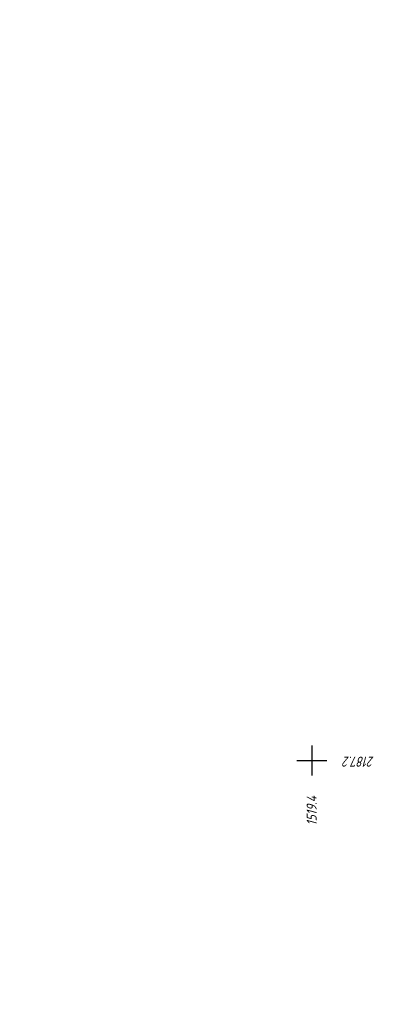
# Model space of a CAD drawing. Extents: x 1518325 to 1519424, y 2186901 to 2188655.
# Drawn here: x 1519284 to 1519424.5, y 2187105.9 to 2187494.2 of the extents above; entities that cross this region are included whole.
import ezdxf

# ---------------------------------------------------------------- set-up
doc = ezdxf.new("R2010")
doc.units = 0
doc.layers.add('ИИ_ГЕОСЕТКА_025', color=3, linetype='Continuous', lineweight=25)
doc.layers.add('ИИ_РАЗМЕР_025', color=7, linetype='Continuous', lineweight=25)
doc.styles.add('VNIPISIMPLEXCUR', font='simplex.shx', dxfattribs={"width": 0.8, "oblique": 15})
doc.dimstyles.new('ИИ-2000-м-dm$2', dxfattribs={"dimscale": 2, "dimtxt": 2.5, "dimasz": 2.5, "dimexe": 1.25, "dimexo": 0, "dimgap": 1, "dimtad": 2, "dimtoh": 1, "dimzin": 1, "dimdsep": 46, "dimtxsty": 'VNIPISIMPLEXCUR', "dimcen": 2.5, "dimaunit": 1, "dimazin": 0, "dimtfac": 1, "dimtmove": 1, "dimatfit": 2, "dimfxl": 1, "dimarcsym": 0})

# ---------------------------------------------------------------- blocks, each defined once
blk = doc.blocks.new('ИИ05012')
at = {"color": 0, "linetype": 'Continuous', "lineweight": 25, "flags": 128}
for points in [[(0, 3), (0, -3)], [(-3, 0), (3, 0)]]:
    blk.add_lwpolyline(points, dxfattribs=at)
blk = doc.blocks.new('*D54')
at = {"layer": 'Defpoints', "color": 0, "transparency": 16777216}
for p in [(1518412.38, 2188627.85), (1518818.43, 2187967.48), (1518780.69, 2187955.9), (1518760.91, 2187937.21), (1519297.92, 2186946.83)]:
    blk.add_point(p, dxfattribs=at)
at = {"layer": 'ИИ_РАЗМЕР_025', "color": 0, "lineweight": -2, "transparency": 16777216}
for p, q in [((1518777.92, 2187969.12), (1518771.87, 2187980.6)), ((1518777.22, 2187957.5), (1518777.92, 2187969.12))]:
    blk.add_line(p, q, dxfattribs=at)
blk.add_arc((1518772.88, 2187943.51), 14.65, 43.4519, 102.0835, dxfattribs=at)
at = {"layer": 'ИИ_РАЗМЕР_025', "color": 0, "transparency": 16777216}
for points in [[(1518770.04, 2187957.2), (1518769.59, 2187958.46), (1518766.06, 2187956.47)], [(1518784.06, 2187953.97), (1518782.97, 2187953.19), (1518785.84, 2187950.33)]]:
    blk.add_solid(points, dxfattribs=at)
at = {"layer": 'ИИ_РАЗМЕР_025', "color": 0, "transparency": 16777216, "insert": (1518770.55, 2187973.71), "char_height": 4, "attachment_point": 5, "rotation": 117.7798, "style": 'VNIPISIMPLEXCUR'}
blk.add_mtext("90°1'", dxfattribs=at)
blk = doc.blocks.new('*D55')
at = {"layer": 'Defpoints', "color": 0, "transparency": 16777216}
for p in [(1518412.38, 2188627.85), (1518814.13, 2187903.06), (1518791.07, 2187895.12), (1518786.56, 2187888.53), (1519297.92, 2186946.83)]:
    blk.add_point(p, dxfattribs=at)
at = {"layer": 'ИИ_РАЗМЕР_025', "color": 0, "lineweight": -2, "transparency": 16777216}
for p, q in [((1518788.1, 2187902.13), (1518782.05, 2187913.61)), ((1518791.4, 2187897.04), (1518788.1, 2187902.13))]:
    blk.add_line(p, q, dxfattribs=at)
blk.add_arc((1518798.52, 2187894.83), 7.46, 148.8919, 176.6782, dxfattribs=at)
at = {"layer": 'ИИ_РАЗМЕР_025', "color": 0, "transparency": 16777216}
for points in [[(1518791.68, 2187899.17), (1518792.6, 2187898.2), (1518795.05, 2187901.43)], [(1518791.73, 2187895.41), (1518790.43, 2187895.12), (1518791.93, 2187891.36)]]:
    blk.add_solid(points, dxfattribs=at)
at = {"layer": 'ИИ_РАЗМЕР_025', "color": 0, "transparency": 16777216, "insert": (1518780.73, 2187906.71), "char_height": 4, "attachment_point": 5, "rotation": 117.7798, "style": 'VNIPISIMPLEXCUR'}
blk.add_mtext("90°1'", dxfattribs=at)

msp = doc.modelspace()

# ---------------------------------------------------------------- block references
at = {"layer": 'ИИ_ГЕОСЕТКА_025', "xscale": 2, "yscale": 2, "zscale": 2}
msp.add_blockref('ИИ05012', (1519400, 2187200), dxfattribs=at)

# ---------------------------------------------------------------- texts
at = {"layer": 'ИИ_ГЕОСЕТКА_025', "color": 7, "style": 'VNIPISIMPLEXCUR', "oblique": 15, "width": 0.8}
for s, rotation, p in [('2187.2', 180, (1519424.713, 2187201.541)), ('1519.4', 90, (1519401.939, 2187174.178))]:
    msp.add_text(s, height=4, rotation=rotation, dxfattribs=at).set_placement(p)

# ---------------------------------------------------------------- dimensions: what is measured, and where the dimension line sits
at = {"layer": 'ИИ_РАЗМЕР_025'}
for base, line1, line2, picture, middle in [((1518780.695, 2187955.898), ((1518760.909, 2187937.208), (1518818.429, 2187967.478)), ((1519297.92, 2186946.834), (1518412.378, 2188627.85)), '*D54', (1518770.553, 2187973.705)), ((1518791.072, 2187895.122), ((1519297.92, 2186946.834), (1518412.378, 2188627.85)), ((1518814.129, 2187903.058), (1518786.559, 2187888.528)), '*D55', (1518780.731, 2187906.714))]:
    dim = msp.add_angular_dim_2l(base=base, line1=line1, line2=line2, dimstyle='ИИ-2000-м-dm$2', override={"dimtxt": 2, "dimasz": 2, "dimzin": 0}, dxfattribs=at)
    dim.commit()
    dim.dimension.update_dxf_attribs({"geometry": picture, "text_midpoint": middle, "dimtype": 162})

doc.saveas('drawing.dxf')
